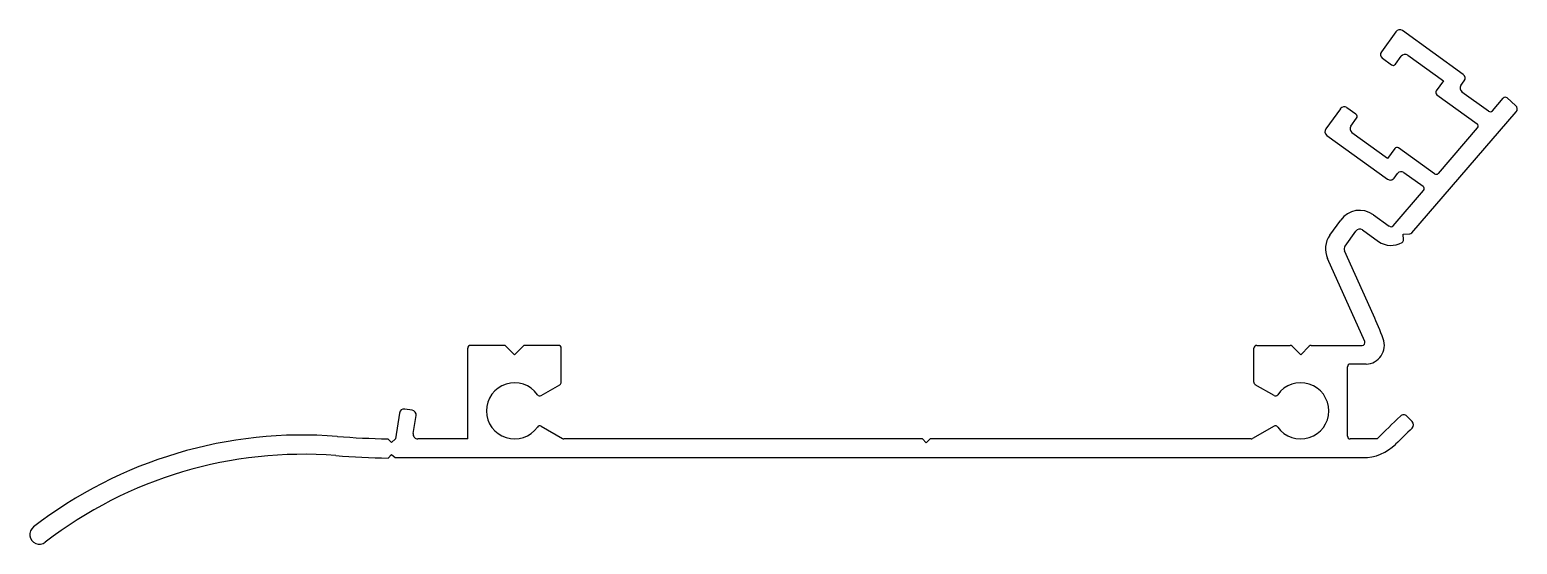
# Model space of a CAD drawing. Extents: x 3224 to 3383, y 1182 to 1237.
import ezdxf

# ---------------------------------------------------------------- set-up
doc = ezdxf.new("R2010")
doc.units = 0
doc.layers.get('0').update_dxf_attribs({"linetype": 'CONTINUOUS'})

msp = doc.modelspace()

# ---------------------------------------------------------------- linework, layer by layer
for p, q in [((3370.28, 1236.61), (3368.73, 1234.46)), ((3377.47, 1232.05), (3370.98, 1236.73)), ((3368.84, 1233.77), (3369.82, 1233.06)), ((3370.24, 1233.13), (3370.85, 1233.98)), ((3371.55, 1234.1), (3375.36, 1231.35)), ((3375.36, 1231.35), (3374.6, 1230.29)), ((3377.23, 1230.86), (3377.58, 1231.35)), ((3374.67, 1229.87), (3378.97, 1226.77)), ((3380.19, 1228.11), (3377.34, 1230.16)), ((3380.59, 1228.16), (3381.75, 1229.5)), ((3383.08, 1228.74), (3382.17, 1229.53)), ((3364.35, 1228.38), (3362.8, 1226.23)), ((3366.02, 1227.79), (3365.04, 1228.49)), ((3365.47, 1226.52), (3366.08, 1227.37)), ((3371.97, 1215.11), (3383.13, 1228.04)), ((3362.91, 1225.53), (3369.4, 1220.85)), ((3369.4, 1223.07), (3365.58, 1225.82)), ((3374.82, 1221.47), (3379.02, 1226.34)), ((3370.16, 1224.13), (3369.4, 1223.07)), ((3374.42, 1221.42), (3370.57, 1224.2)), ((3370.1, 1220.97), (3370.45, 1221.45)), ((3371.14, 1221.57), (3373.2, 1220.09)), ((3369.99, 1215.87), (3373.25, 1219.65)), ((3363.23, 1214.86), (3364.4, 1216.48)), ((3367.89, 1217.05), (3369.58, 1215.82)), ((3364.85, 1213.69), (3366.02, 1215.31)), ((3366.72, 1215.42), (3368.41, 1214.2)), ((3371.05, 1214.96), (3371.77, 1215.01)), ((3371.09, 1214.37), (3371.05, 1214.96)), ((3367.89, 1206.32), (3364.8, 1213.19)), ((3366.96, 1203.51), (3362.97, 1212.37)), ((3271.11, 1193.09), (3271.11, 1202.79)), ((3274.98, 1203.09), (3271.41, 1203.09)), ((3276.11, 1202.09), (3275.2, 1203)), ((3276.11, 1202.09), (3277.02, 1203)), ((3280.81, 1203.09), (3277.23, 1203.09)), ((3281.11, 1199.15), (3281.11, 1202.79)), ((3355.11, 1199.15), (3355.11, 1202.79)), ((3355.41, 1203.09), (3358.98, 1203.09)), ((3360.11, 1202.09), (3359.2, 1203)), ((3360.11, 1202.09), (3361.02, 1203)), ((3361.23, 1203.09), (3366.68, 1203.09)), ((3365.11, 1193.39), (3365.11, 1200.79)), ((3367.11, 1201.09), (3365.41, 1201.09)), ((3278.95, 1197.73), (3280.96, 1198.89)), ((3357.26, 1197.73), (3355.26, 1198.89)), ((3263.81, 1195.86), (3263.38, 1193.09)), ((3265.17, 1196.15), (3264.38, 1196.28)), ((3265.29, 1193.67), (3265.59, 1195.58)), ((3372.03, 1194.95), (3371.47, 1195.52)), ((3278.95, 1194.45), (3281.24, 1193.13)), ((3357.26, 1194.45), (3354.98, 1193.13)), ((3262.97, 1192.7), (3262.57, 1193.1)), ((3263.38, 1193.09), (3262.97, 1192.7)), ((3271.11, 1193.09), (3265.78, 1193.09)), ((3319.71, 1193.09), (3281.39, 1193.09)), ((3320.11, 1192.69), (3319.71, 1193.09)), ((3320.51, 1193.09), (3320.11, 1192.69)), ((3354.83, 1193.09), (3320.51, 1193.09)), ((3368.27, 1193.09), (3365.41, 1193.09)), ((3262.61, 1191.04), (3262.95, 1191.44)), ((3262.95, 1191.44), (3263.35, 1191.09)), ((3264.07, 1191.09), (3366.76, 1191.09))]:
    msp.add_line(p, q)
for centre, radius, start, end in [((3370.69, 1236.32), 0.5, 54.206, 144.206), ((3369.14, 1234.17), 0.5, 144.206, 234.206), ((3371.26, 1233.69), 0.5, 54.206, 144.206), ((3369.99, 1233.31), 0.3, 234.206, 324.206), ((3377.18, 1231.64), 0.5, 324.206, 54.206), ((3374.84, 1230.12), 0.3, 144.206, 234.206), ((3377.64, 1230.57), 0.5, 144.206, 234.206), ((3364.75, 1228.09), 0.5, 54.206, 144.206), ((3381.97, 1229.3), 0.3, 49.206, 139.206), ((3382.75, 1228.36), 0.5, 319.206, 49.206), ((3365.84, 1227.55), 0.3, 324.206, 54.206), ((3380.37, 1228.36), 0.3, 234.206, 319.206), ((3363.2, 1225.94), 0.5, 144.206, 234.206), ((3365.88, 1226.23), 0.5, 144.206, 234.206), ((3378.79, 1226.53), 0.3, 319.206, 54.206), ((3370.4, 1223.95), 0.3, 54.206, 144.206), ((3369.69, 1221.26), 0.5, 234.206, 324.206), ((3370.85, 1221.16), 0.5, 54.206, 144.206), ((3374.59, 1221.67), 0.3, 234.206, 319.206), ((3373.02, 1219.84), 0.3, 319.206, 54.206), ((3366.42, 1215.02), 2.5, 54.206, 144.206), ((3369.76, 1216.07), 0.3, 234.206, 319.206), ((3365.25, 1213.4), 2.5, 144.206, 204.206), ((3366.42, 1215.02), 0.5, 54.206, 144.206), ((3370.79, 1214.35), 0.3, 301.0165, 4.206), ((3371.75, 1215.31), 0.3, 274.206, 319.206), ((3365.25, 1213.4), 0.5, 144.206, 204.206), ((3369.76, 1216.07), 2.3, 234.206, 301.0165), ((3329.41, 1189.03), 42.18, 20.4866, 24.206), ((3366.68, 1203.39), 0.3, 270, 24.206), ((3367.05, 1203.09), 2, 271.6107, 20.4866), ((3271.41, 1202.79), 0.3, 90, 180), ((3274.98, 1202.79), 0.3, 45, 90), ((3277.23, 1202.79), 0.3, 90, 135), ((3280.81, 1202.79), 0.3, 0, 90), ((3355.41, 1202.79), 0.3, 90, 180), ((3358.98, 1202.79), 0.3, 45, 90), ((3361.23, 1202.79), 0.3, 90, 135), ((3365.41, 1200.79), 0.3, 90, 180), ((3276.11, 1196.09), 3, 35.2159, 324.7841), ((3280.81, 1199.15), 0.3, 300, 0), ((3355.41, 1199.15), 0.3, 180, 240), ((3360.11, 1196.09), 3, 215.2159, 144.7841), ((3278.8, 1197.99), 0.3, 215.2159, 300), ((3357.41, 1197.99), 0.3, 240, 324.7841), ((3264.31, 1195.78), 0.5, 81.0246, 171.0246), ((3265.1, 1195.66), 0.5, 351.0246, 81.0246), ((3999.21, 551.63), 899.76, 134.30409, 134.52609), ((3371.11, 1195.17), 0.5, 44.2722, 134.3041), ((3265.78, 1193.59), 0.5, 171.0246, 270), ((3278.8, 1194.19), 0.3, 60, 144.7841), ((3357.41, 1194.19), 0.3, 35.2159, 120), ((3999.21, 551.63), 897.96, 134.30412, 134.46103), ((3371.67, 1194.6), 0.5, 314.3041, 44.2722), ((3253.49, 1146.45), 47.06, 85.5055, 127.6985), ((3264.07, 1281.03), 87.94, 265.5055, 269.0241), ((3281.39, 1193.39), 0.3, 240, 270), ((3354.83, 1193.39), 0.3, 270, 300), ((3365.41, 1193.39), 0.3, 180, 270), ((3366.76, 1196.09), 5, 270, 314.461), ((3253.49, 1146.45), 45, 85.5055, 127.6985), ((3264.07, 1281.03), 90, 265.5055, 269.0699), ((3264.07, 1281.03), 89.94, 269.5397, 270), ((3225.34, 1182.87), 1.03, 127.6985, 307.6985)]:
    msp.add_arc(centre, radius, start, end)

doc.saveas('drawing.dxf')
